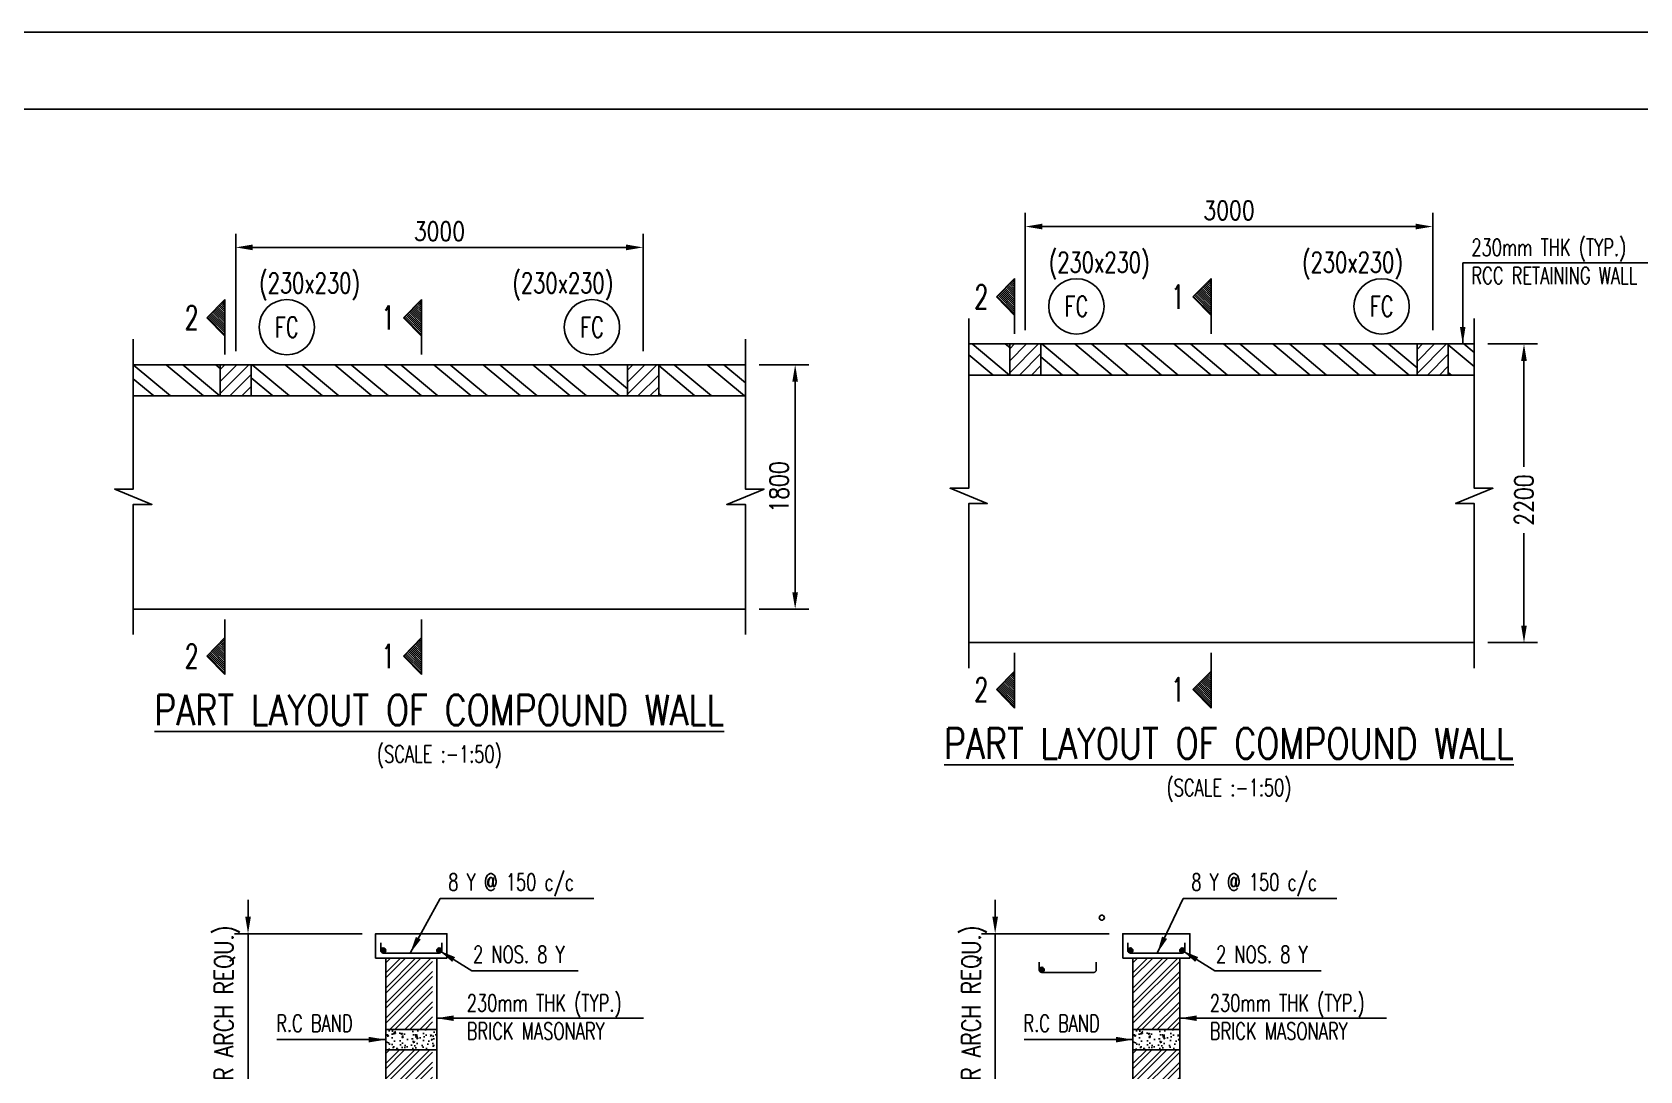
# Model space of a CAD drawing. Extents: x 345615 to 1272425, y -526289 to -156124.
# Drawn here: x 637032 to 660712, y -281575 to -266277 of the extents above; entities that cross this region are included whole.
import ezdxf
from ezdxf.enums import TextEntityAlignment as Align

# ---------------------------------------------------------------- set-up
doc = ezdxf.new("R2010")
doc.units = 0
doc.header["$LTSCALE"] = 500
doc.header["$MEASUREMENT"] = 0
doc.header["$PDMODE"] = 35
doc.header["$PDSIZE"] = -15
doc.layers.get('DEFPOINTS').update_dxf_attribs({"color": 4})
for name, color, linetype in [('S-BRECK LINE', 8, 'Continuous'), ('S-COLUMN', 1, 'Continuous'), ('S-COLUMN CIRCLE', 9, 'Continuous'), ('S-COLUMN HATCH', 8, 'Continuous'), ('S-COLUMN NO', 2, 'Continuous'), ('S-CONCRET LINE', 4, 'Continuous'), ('S-DIM-1', 5, 'Continuous'), ('S-HATCH', 253, 'Continuous'), ('S-PCC', 9, 'Continuous'), ('S-REINFORCEMENT', 6, 'Continuous'), ('S-SECTION MARK', 1, 'Continuous'), ('S-TEXT', 2, 'Continuous'), ('S-TEXT-1', 4, 'Continuous'), ('S-TITIL', 6, 'Continuous'), ('s_TITILE', 9, 'Continuous')]:
    doc.layers.add(name, color=color, linetype=linetype)
doc.styles.add('ROMANS', font='simplex.shx', dxfattribs={"width": 0.8, "height": 275, "bigfont": 'bigfont.shx'})
doc.dimstyles.new('dim100', dxfattribs={"dimtxt": 250, "dimasz": 250, "dimexe": 200, "dimexo": 200, "dimgap": 100, "dimtad": 1, "dimdec": 0, "dimzin": 0, "dimdsep": 46, "dimtxsty": 'ROMANS', "dimcen": 0, "dimclrd": 5, "dimclre": 5, "dimclrt": 4, "dimadec": 0, "dimazin": 0, "dimtfac": 1, "dimtdec": 0, "dimtix": 1, "dimtofl": 0, "dimtmove": 2, "dimatfit": 3, "dimfxl": 0, "dimtolj": 1, "dimtzin": 0, "dimlwd": -1, "dimlwe": -1, "dimarcsym": 0})
doc.dimstyles.new('dim33.33', dxfattribs={"dimtxt": 250, "dimasz": 250, "dimexe": 200, "dimexo": 200, "dimgap": 100, "dimtad": 1, "dimdec": 0, "dimlfac": 0.333331, "dimzin": 0, "dimdsep": 46, "dimtxsty": 'ROMANS', "dimcen": 0, "dimclrd": 5, "dimclre": 5, "dimclrt": 4, "dimadec": 0, "dimazin": 0, "dimtfac": 1, "dimtdec": 0, "dimtix": 1, "dimtofl": 0, "dimtmove": 2, "dimatfit": 3, "dimfxl": 0, "dimtolj": 1, "dimtzin": 0, "dimlwd": -1, "dimlwe": -1, "dimarcsym": 0})
doc.dimstyles.new('dim50', dxfattribs={"dimtxt": 250, "dimasz": 250, "dimexe": 200, "dimexo": 200, "dimgap": 100, "dimtad": 1, "dimdec": 0, "dimlfac": 0.5, "dimzin": 0, "dimdsep": 46, "dimtxsty": 'ROMANS', "dimcen": 0, "dimclrd": 5, "dimclre": 5, "dimclrt": 4, "dimadec": 0, "dimazin": 0, "dimtfac": 1, "dimtdec": 0, "dimtix": 1, "dimtofl": 0, "dimtmove": 2, "dimatfit": 3, "dimfxl": 0, "dimtolj": 1, "dimtzin": 0, "dimlwd": -1, "dimlwe": -1, "dimarcsym": 0})
pattern_1 = [(45, (-17665353.72, 1131716), (-88.38834765, 88.38834765), [])]
pattern_2 = [(45, (-17676984.45, 1131409.03), (-88.38834765, 88.38834765), [])]

# ---------------------------------------------------------------- blocks, each defined once
blk = doc.blocks.new('*D221')
at = {"layer": 'DEFPOINTS', "color": 0}
for p in [(653095, -279555), (651217, -282615), (653125, -282615)]:
    blk.add_point(p, dxfattribs=at)
at = {"layer": 'S-DIM-1', "color": 5, "lineweight": -3}
for p, q in [((651217, -279305), (651217, -279055)), ((651217, -279555), (651217, -282615)), ((651217, -282865), (651217, -283115))]:
    blk.add_line(p, q, dxfattribs=at)
at = {"layer": 'S-DIM-1', "color": 5}
for p, q in [((652895, -279555), (651017, -279555)), ((652925, -282615), (651017, -282615))]:
    blk.add_line(p, q, dxfattribs=at)
for points in [[(651175, -279305), (651258, -279305), (651217, -279555)], [(651175, -282865), (651258, -282865), (651217, -282615)]]:
    blk.add_solid(points, dxfattribs=at)
at = {"layer": 'S-DIM-1', "color": 4, "insert": (650907, -281085), "char_height": 275, "attachment_point": 5, "rotation": 90, "style": 'ROMANS'}
blk.add_mtext('\\A1;(AS PER ARCH REQU.)', dxfattribs=at)
blk = doc.blocks.new('*D225')
at = {"layer": 'DEFPOINTS', "color": 0}
for p in [(657661, -269140), (651661, -270868, -1), (657661, -270868, -1)]:
    blk.add_point(p, dxfattribs=at)
at = {"layer": 'S-TEXT-1', "color": 5}
for p, q in [((651661, -270668), (651661, -268940)), ((657661, -270668), (657661, -268940)), ((651911, -269140), (657411, -269140))]:
    blk.add_line(p, q, dxfattribs=at)
for points in [[(651911, -269098), (651911, -269182), (651661, -269140)], [(657411, -269098), (657411, -269182), (657661, -269140)]]:
    blk.add_solid(points, dxfattribs=at)
at = {"layer": 'S-TEXT-1', "color": 4, "insert": (654661, -268902), "char_height": 275, "attachment_point": 5, "style": 'ROMANS'}
blk.add_mtext('\\A1;3000', dxfattribs=at)
blk = doc.blocks.new('*D226')
at = {"layer": 'DEFPOINTS', "color": 0}
for p in [(658274, -270868, -1), (658274, -275268, -1), (659006, -275268)]:
    blk.add_point(p, dxfattribs=at)
at = {"layer": 'S-TEXT-1', "color": 5}
for p, q in [((658474, -270868), (659206, -270868)), ((659006, -271118), (659006, -272680)), ((659006, -275018), (659006, -273656)), ((658474, -275268), (659206, -275268))]:
    blk.add_line(p, q, dxfattribs=at)
for points in [[(658964, -271118), (659047, -271118), (659006, -270868)], [(658964, -275018), (659047, -275018), (659006, -275268)]]:
    blk.add_solid(points, dxfattribs=at)
at = {"layer": 'S-TEXT-1', "color": 4, "insert": (659006, -273168), "char_height": 275, "attachment_point": 5, "rotation": 90, "style": 'ROMANS'}
blk.add_mtext('\\A1;2200', dxfattribs=at)
blk = doc.blocks.new('*D260')
at = {"layer": 'DEFPOINTS', "color": 0}
for p in [(642091, -279555), (640212, -282615), (642181, -282615)]:
    blk.add_point(p, dxfattribs=at)
at = {"layer": 'S-DIM-1', "color": 5, "lineweight": -3}
for p, q in [((640212, -279305), (640212, -279055)), ((640212, -279555), (640212, -282615)), ((640212, -282865), (640212, -283115))]:
    blk.add_line(p, q, dxfattribs=at)
at = {"layer": 'S-DIM-1', "color": 5}
for p, q in [((641891, -279555), (640012, -279555)), ((641981, -282615), (640012, -282615))]:
    blk.add_line(p, q, dxfattribs=at)
for points in [[(640171, -279305), (640254, -279305), (640212, -279555)], [(640171, -282865), (640254, -282865), (640212, -282615)]]:
    blk.add_solid(points, dxfattribs=at)
at = {"layer": 'S-DIM-1', "color": 4, "insert": (639903, -281085), "char_height": 275, "attachment_point": 5, "rotation": 90, "style": 'ROMANS'}
blk.add_mtext('\\A1;(AS PER ARCH REQU.)', dxfattribs=at)
blk = doc.blocks.new('*D261')
at = {"layer": 'DEFPOINTS', "color": 0}
for p in [(646031, -269447), (640031, -271175, -1), (646031, -271175, -1)]:
    blk.add_point(p, dxfattribs=at)
at = {"layer": 'S-TEXT-1', "color": 5}
for p, q in [((640031, -270975), (640031, -269247)), ((640281, -269447), (645781, -269447)), ((646031, -270975), (646031, -269247))]:
    blk.add_line(p, q, dxfattribs=at)
for points in [[(640281, -269405), (640281, -269489), (640031, -269447)], [(645781, -269405), (645781, -269489), (646031, -269447)]]:
    blk.add_solid(points, dxfattribs=at)
at = {"layer": 'S-TEXT-1', "color": 4, "insert": (643031, -269209), "char_height": 275, "attachment_point": 5, "style": 'ROMANS'}
blk.add_mtext('\\A1;3000', dxfattribs=at)
blk = doc.blocks.new('*D262')
at = {"layer": 'DEFPOINTS', "color": 0}
for p in [(647539, -271175, -1), (647539, -274775, -1), (648271, -274775)]:
    blk.add_point(p, dxfattribs=at)
at = {"layer": 'S-TEXT-1', "color": 5}
for p, q in [((647739, -271175), (648471, -271175)), ((648271, -271425), (648271, -274525)), ((647739, -274775), (648471, -274775))]:
    blk.add_line(p, q, dxfattribs=at)
for points in [[(648229, -271425), (648312, -271425), (648271, -271175)], [(648229, -274525), (648312, -274525), (648271, -274775)]]:
    blk.add_solid(points, dxfattribs=at)
at = {"layer": 'S-TEXT-1', "color": 4, "insert": (648033, -272975), "char_height": 275, "attachment_point": 5, "rotation": 90, "style": 'ROMANS'}
blk.add_mtext('\\A1;1800', dxfattribs=at)
blk = doc.blocks.new('zw$155A')
at = {"layer": 's_TITILE', "color": 7}
blk.add_lwpolyline([(0, 0), (88000, 0), (88000, 58000), (0, 58000)], close=True, dxfattribs=at)
at = {"layer": 's_TITILE', "color": 1}
blk.add_lwpolyline([(1300, 800), (78500, 800), (78500, 57200), (1300, 57200)], close=True, dxfattribs=at)

msp = doc.modelspace()

# ---------------------------------------------------------------- hatches: boundary and pattern name
at = {"layer": 'S-COLUMN HATCH'}
h = msp.add_hatch(dxfattribs=at)
h.set_pattern_fill('ANSI31', color=256, scale=1000, angle=360, style=0)
h.set_pattern_definition(pattern_1)
h.paths.add_polyline_path([(651431.283, -271328.099), (651891.283, -271328.099), (651891.283, -270868.099), (651431.283, -270868.099)])
h = msp.add_hatch(dxfattribs=at)
h.set_pattern_fill('ANSI31', color=256, scale=1000, angle=360, style=0)
h.set_pattern_definition(pattern_1)
h.paths.add_polyline_path([(657891.283, -271328.099), (657431.283, -271328.099), (657431.283, -270868.099), (657891.283, -270868.099)])
h = msp.add_hatch(dxfattribs=at)
h.set_pattern_fill('ANSI31', color=256, scale=1000, angle=360, style=0)
h.set_pattern_definition(pattern_2)
h.paths.add_polyline_path([(639800.552, -271635.069), (640260.552, -271635.069), (640260.552, -271175.069), (639800.552, -271175.069)])
h = msp.add_hatch(dxfattribs=at)
h.set_pattern_fill('ANSI31', color=256, scale=1000, angle=360, style=0)
h.set_pattern_definition(pattern_2)
h.paths.add_polyline_path([(646260.552, -271635.069), (645800.552, -271635.069), (645800.552, -271175.069), (646260.552, -271175.069)])
at = {"layer": 'S-HATCH'}
h = msp.add_hatch(dxfattribs=at)
h.set_pattern_fill('ANSI32', color=256, scale=1250, angle=275, style=0)
h.set_pattern_definition([(320, (-15779826.8, 837363.2), (301.306692, 359.083333), []), (320, (-15779807.53, 837143.07), (301.306692, 359.083333), [])])
h.paths.add_polyline_path([(651431.283, -271328.099), (651431.283, -270868.099), (650826.52, -270868.099), (650826.52, -271328.099)])
h = msp.add_hatch(dxfattribs=at)
h.set_pattern_fill('ANSI32', color=256, scale=1250, angle=275, style=0)
h.set_pattern_definition([(320, (-15780989.8, 837363.2), (301.306692, 359.083333), []), (320, (-15780970.53, 837143.07), (301.306692, 359.083333), [])])
h.paths.add_polyline_path([(651891.283, -271328.099), (651891.283, -270868.099), (657431.283, -270868.099), (657431.283, -271328.099)])
h = msp.add_hatch(dxfattribs=at)
h.set_pattern_fill('ANSI32', color=256, scale=1250, angle=275, style=0)
h.set_pattern_definition([(320, (-15784983.74, 837363.2), (301.306692, 359.083333), []), (320, (-15784964.5, 837143.07), (301.306692, 359.083333), [])])
h.paths.add_polyline_path([(657891.283, -271328.099), (657891.283, -270868.099), (658273.724, -270868.099), (658273.724, -271328.099)])
h = msp.add_hatch(dxfattribs=at)
h.set_pattern_fill('ANSI32', color=256, scale=1250, angle=275, style=0)
h.set_pattern_definition([(320, (-15791457.5, 837056.23), (301.306692, 359.083333), []), (320, (-15791438.26, 836836.1), (301.306692, 359.083333), [])])
h.paths.add_polyline_path([(639800.552, -271635.069), (639800.552, -271175.069), (638522.558, -271175.069), (638522.558, -271635.069)])
h = msp.add_hatch(dxfattribs=at)
h.set_pattern_fill('ANSI32', color=256, scale=1250, angle=275, style=0)
h.set_pattern_definition([(320, (-15792620.5, 837056.23), (301.306692, 359.083333), []), (320, (-15792601.26, 836836.1), (301.306692, 359.083333), [])])
h.paths.add_polyline_path([(640260.552, -271635.069), (640260.552, -271175.069), (645800.552, -271175.069), (645800.552, -271635.069)])
h = msp.add_hatch(dxfattribs=at)
h.set_pattern_fill('ANSI32', color=256, scale=1250, angle=275, style=0)
h.set_pattern_definition([(320, (-15796614.47, 837056.23), (301.306692, 359.083333), []), (320, (-15796595.2, 836836.1), (301.306692, 359.083333), [])])
h.paths.add_polyline_path([(646260.552, -271635.069), (646260.552, -271175.069), (647538.546, -271175.069), (647538.546, -271635.069)])
h = msp.add_hatch(dxfattribs=at)
h.set_pattern_fill('ANSI32', color=256, scale=420, style=0)
h.set_pattern_definition([(45, (-8048956.4, 118188.44), (-111.369318, 111.369318), []), (45, (-8048882.16, 118188.44), (-111.369318, 111.369318), [])])
h.paths.add_polyline_path([(642240.882, -280965.18), (642930.882, -280965.18), (642930.882, -279915.18), (642240.882, -279915.18)])
h.paths.add_polyline_path([(642930.882, -281265.18), (642240.882, -281265.18), (642240.882, -282615.18), (642930.882, -282615.18)])
h = msp.add_hatch(dxfattribs=at)
h.set_pattern_fill('ANSI32', color=256, scale=420, style=0)
h.set_pattern_definition([(45, (-8037951.97, 118188.44), (-111.369318, 111.369318), []), (45, (-8037877.73, 118188.44), (-111.369318, 111.369318), [])])
h.paths.add_polyline_path([(653245.316, -280965.18), (653935.316, -280965.18), (653935.316, -279915.18), (653245.316, -279915.18)])
h.paths.add_polyline_path([(653935.316, -281265.18), (653245.316, -281265.18), (653245.316, -282615.18), (653935.316, -282615.18)])
at = {"layer": 'S-PCC', "linetype": 'ByBlock'}
h = msp.add_hatch(dxfattribs=at)
h.set_pattern_fill('AR-CONC,_O', color=256, scale=30)
h.set_pattern_definition([(50, (-17681160.58, 1128874.75), (215.1780548, -18.8256405), [22.5, -247.5]), (355, (-17681160.58, 1128874.75), (-41.6254, 225.65764), [18, -198]), (100.4514445, (-17681142.64, 1128873.18), (173.552654, 206.8319973), [19.1220576, -210.3426336]), (46.1842, (-17681160.58, 1128934.75), (320.1723992, -49.6557842), [33.75, -371.25]), (96.6356355, (-17681133.9, 1128930.6), (280.3985837, 292.23558), [28.6831026, -315.514128]), (351.184164, (-17681160.58, 1128934.75), (280.3985835, 292.23558), [27, -297.0000003]), (21, (-17681130.58, 1128919.75), (179.0721156, -120.7856672), [22.5, -247.5]), (326, (-17681130.58, 1128919.75), (72.9945996, 217.5450135), [18, -198]), (71.4514447, (-17681115.65, 1128909.69), (252.066713, 96.7593458), [19.122057, -210.3426336]), (37.5, (-17681160.58, 1128874.75), (3.6479566, 99.86815615), [0, -195.6, 0, -201, 0, -198.75]), (7.5, (-17681160.58, 1128874.75), (78.92086123, 118.32351356), [0, -114.6, 0, -191.1, 0, -75.75]), (327.5, (-17681227.48, 1128874.75), (160.14673085, -6.76646152), [0, -75, 0, -234, 0, -310.5]), (317.5, (-17681257.48, 1128874.75), (174.9558508, 30.0314947), [0, -97.5, 0, -155.4, 0, -220.5])])
h.paths.add_polyline_path([(642990.882, -280965.18), (642240.882, -280965.18), (642240.882, -281265.18), (642990.882, -281265.18)])
h = msp.add_hatch(dxfattribs=at)
h.set_pattern_fill('AR-CONC,_O', color=256, scale=30)
h.set_pattern_definition([(50, (-17670156.14, 1128874.75), (215.1780548, -18.8256405), [22.5, -247.5]), (355, (-17670156.14, 1128874.75), (-41.6254, 225.65764), [18, -198]), (100.4514445, (-17670138.21, 1128873.18), (173.552654, 206.8319973), [19.1220576, -210.3426336]), (46.1842, (-17670156.14, 1128934.75), (320.1723992, -49.6557842), [33.75, -371.25]), (96.6356355, (-17670129.46, 1128930.6), (280.3985837, 292.23558), [28.6831026, -315.514128]), (351.184164, (-17670156.14, 1128934.75), (280.3985835, 292.23558), [27, -297.0000003]), (21, (-17670126.14, 1128919.75), (179.0721156, -120.7856672), [22.5, -247.5]), (326, (-17670126.14, 1128919.75), (72.9945996, 217.5450135), [18, -198]), (71.4514447, (-17670111.22, 1128909.69), (252.066713, 96.7593458), [19.122057, -210.3426336]), (37.5, (-17670156.14, 1128874.75), (3.6479566, 99.86815615), [0, -195.6, 0, -201, 0, -198.75]), (7.5, (-17670156.14, 1128874.75), (78.92086123, 118.32351356), [0, -114.6, 0, -191.1, 0, -75.75]), (327.5, (-17670223.04, 1128874.75), (160.14673085, -6.76646152), [0, -75, 0, -234, 0, -310.5]), (317.5, (-17670253.04, 1128874.75), (174.9558508, 30.0314947), [0, -97.5, 0, -155.4, 0, -220.5])])
h.paths.add_polyline_path([(653935.316, -280965.18), (653245.316, -280965.18), (653245.316, -281265.18), (653935.316, -281265.18)])
at = {"layer": 'S-SECTION MARK'}
h = msp.add_hatch(dxfattribs=at)
h.set_pattern_fill('ANSI31', color=256, scale=172.406964, angle=270, style=0)
h.set_pattern_definition([(315, (649663.43, -194465.948), (15.2387667, 15.2387667), [])])
h.paths.add_polyline_path([(651235.279, -270177.106), (651502.408, -269905.241), (651502.408, -270448.971)])
h = msp.add_hatch(dxfattribs=at)
h.set_pattern_fill('ANSI31', color=256, scale=172.406964, angle=270, style=0)
h.set_pattern_definition([(315, (652558.737, -194465.948), (15.2387667, 15.2387667), [])])
h.paths.add_polyline_path([(654130.586, -270177.106), (654397.715, -269905.241), (654397.715, -270448.971)])
h = msp.add_hatch(dxfattribs=at)
h.set_pattern_fill('ANSI31', color=256, scale=172.406964, angle=270, style=0)
h.set_pattern_definition([(315, (638032.698, -194772.918), (15.2387667, 15.2387667), [])])
h.paths.add_polyline_path([(639604.547, -270484.077), (639871.676, -270212.211), (639871.676, -270755.942)])
h = msp.add_hatch(dxfattribs=at)
h.set_pattern_fill('ANSI31', color=256, scale=172.406964, angle=270, style=0)
h.set_pattern_definition([(315, (640928.006, -194772.918), (15.2387667, 15.2387667), [])])
h.paths.add_polyline_path([(642499.854, -270484.077), (642766.984, -270212.211), (642766.984, -270755.942)])
h = msp.add_hatch(dxfattribs=at)
h.set_pattern_fill('ANSI31', color=256, scale=172.406964, angle=270, style=0)
h.set_pattern_definition([(315, (638032.698, -197682.918), (15.2387667, 15.2387667), [])])
h.paths.add_polyline_path([(639604.547, -275466.062), (639871.676, -275737.927), (639871.676, -275194.196)])
h = msp.add_hatch(dxfattribs=at)
h.set_pattern_fill('ANSI31', color=256, scale=172.406964, angle=270, style=0)
h.set_pattern_definition([(315, (640928.006, -197682.918), (15.2387667, 15.2387667), [])])
h.paths.add_polyline_path([(642499.854, -275466.062), (642766.984, -275737.927), (642766.984, -275194.196)])
h = msp.add_hatch(dxfattribs=at)
h.set_pattern_fill('ANSI31', color=256, scale=172.406964, angle=270, style=0)
h.set_pattern_definition([(315, (649663.43, -198175.948), (15.2387667, 15.2387667), [])])
h.paths.add_polyline_path([(651235.279, -275959.091), (651502.408, -276230.956), (651502.408, -275687.226)])
h = msp.add_hatch(dxfattribs=at)
h.set_pattern_fill('ANSI31', color=256, scale=172.406964, angle=270, style=0)
h.set_pattern_definition([(315, (652558.737, -198175.948), (15.2387667, 15.2387667), [])])
h.paths.add_polyline_path([(654130.586, -275959.091), (654397.715, -276230.956), (654397.715, -275687.226)])

# ---------------------------------------------------------------- linework, layer by layer
at = {"layer": 'S-BRECK LINE', "elevation": 20.933}
for points in [[(650826.52, -275643.099), (650826.52, -273219.332), (651101.268, -273219.332), (650551.772, -272993.7), (650826.52, -272993.7), (650826.52, -270493.099)], [(658273.724, -275643.099), (658273.724, -273219.332), (657998.976, -273219.332), (658548.472, -272993.7), (658273.724, -272993.7), (658273.724, -270493.099)]]:
    msp.add_lwpolyline(points, dxfattribs=at)
at = {"layer": 'S-BRECK LINE'}
for points in [[(638522.558, -275150.069), (638522.558, -273232.139), (638797.306, -273232.139), (638247.81, -273006.507), (638522.558, -273006.507), (638522.558, -270800.069)], [(647538.546, -275150.069), (647538.546, -273232.139), (647263.798, -273232.139), (647813.293, -273006.507), (647538.546, -273006.507), (647538.546, -270800.069)]]:
    msp.add_lwpolyline(points, dxfattribs=at)
at = {"layer": 'S-COLUMN', "color": 4}
msp.add_line((642240.882, -282576.177, -8.324), (642240.882, -279915.18, -8.324), dxfattribs=at)
at = {"layer": 'S-COLUMN', "elevation": 20.933}
for points in [[(651431.283, -271328.099), (651891.283, -271328.099), (651891.283, -270868.099), (651431.283, -270868.099)], [(657891.283, -271328.099), (657431.283, -271328.099), (657431.283, -270868.099), (657891.283, -270868.099)]]:
    msp.add_lwpolyline(points, close=True, dxfattribs=at)
at = {"layer": 'S-COLUMN'}
for points in [[(639800.552, -271635.069), (640260.552, -271635.069), (640260.552, -271175.069), (639800.552, -271175.069)], [(646260.552, -271635.069), (645800.552, -271635.069), (645800.552, -271175.069), (646260.552, -271175.069)]]:
    msp.add_lwpolyline(points, close=True, dxfattribs=at)
at = {"layer": 'S-COLUMN', "color": 4, "elevation": -8.324}
for points in [[(642240.882, -282615.18), (642240.882, -279915.18)], [(642990.882, -279915.18), (642990.882, -282615.18)], [(653245.316, -282615.18), (653245.316, -279915.18)], [(653935.316, -279915.18), (653935.316, -282615.18)]]:
    msp.add_lwpolyline(points, dxfattribs=at)
at = {"layer": 'S-COLUMN CIRCLE'}
for centre in [(652413.809, -270315.624, 20.933), (656908.758, -270315.624, 20.933), (640783.077, -270622.594), (645278.026, -270622.594)]:
    msp.add_circle(centre, 407.525, dxfattribs=at)
at = {"layer": 'S-CONCRET LINE'}
for p, q in [((647538.546, -274775.069), (638522.558, -274775.069)), ((658273.724, -275268.099, 20.933), (650826.52, -275268.099, 20.933))]:
    msp.add_line(p, q, dxfattribs=at)
for points, elevation in [([(651431.283, -271328.099), (651431.283, -270868.099), (650826.52, -270868.099), (650826.52, -271328.099)], 20.933), ([(651891.283, -271328.099), (651891.283, -270868.099), (657431.283, -270868.099), (657431.283, -271328.099)], 20.933), ([(657891.283, -271328.099), (657891.283, -270868.099), (658273.724, -270868.099), (658273.724, -271328.099)], 20.933), ([(642090.882, -279915.18), (642090.882, -279555.18), (643140.882, -279555.18), (643140.882, -279915.18)], -8.324), ([(653095.316, -279915.18), (653095.316, -279555.18), (654085.316, -279555.18), (654085.316, -279915.18)], -8.324)]:
    msp.add_lwpolyline(points, close=True, dxfattribs=dict(at, elevation=elevation))
for points in [[(639800.552, -271635.069), (639800.552, -271175.069), (638522.558, -271175.069), (638522.558, -271635.069)], [(640260.552, -271635.069), (640260.552, -271175.069), (645800.552, -271175.069), (645800.552, -271635.069)], [(646260.552, -271635.069), (646260.552, -271175.069), (647538.546, -271175.069), (647538.546, -271635.069)]]:
    msp.add_lwpolyline(points, close=True, dxfattribs=at)
at = {"layer": 'S-PCC', "elevation": -8.324}
for points in [[(642990.882, -280965.18), (642240.882, -280965.18), (642240.882, -281265.18), (642990.882, -281265.18)], [(653935.316, -280965.18), (653245.316, -280965.18), (653245.316, -281265.18), (653935.316, -281265.18)]]:
    msp.add_lwpolyline(points, close=True, dxfattribs=at)
at = {"layer": 'S-REINFORCEMENT', "color": 5, "elevation": -8.324}
for points in [[(643065.882, -279690.18), (643065.882, -279802.68, -0.414213562), (643028.382, -279840.18), (642203.382, -279840.18, -0.414213562), (642165.882, -279802.68), (642165.882, -279690.18)], [(654010.316, -279690.18), (654010.316, -279802.68, -0.414213562), (653972.816, -279840.18), (653207.816, -279840.18, -0.414213562), (653170.316, -279802.68), (653170.316, -279690.18)], [(652705.295, -279974.65), (652705.295, -280087.15, -0.414213562), (652667.795, -280124.65), (651902.795, -280124.65, -0.414213562), (651865.295, -280087.15), (651865.295, -279974.65)]]:
    msp.add_lwpolyline(points, format="xyb", dxfattribs=at)
at = {"layer": 'S-REINFORCEMENT', "color": 5, "const_width": 37.5, "elevation": -8.324}
for points in [[(642184.632, -279802.68, 1), (642222.132, -279802.68, 1)], [(643047.132, -279802.68, -1), (643009.632, -279802.68, -1)], [(653189.066, -279802.68, 1), (653226.566, -279802.68, 1)], [(653991.566, -279802.68, -1), (653954.066, -279802.68, -1)], [(651884.045, -280087.15, 1), (651921.545, -280087.15, 1)]]:
    msp.add_lwpolyline(points, format="xyb", close=True, dxfattribs=at)
at = {"layer": 'S-REINFORCEMENT', "color": 5}
for centre in [(652788.295, -279318.65, -8.324), (642203.382, -279802.68, -8.324), (643028.382, -279802.68, -8.324), (653207.816, -279802.68, -8.324), (653972.816, -279802.68, -8.324), (651902.795, -280087.15, -8.324)]:
    msp.add_circle(centre, 37.5, dxfattribs=at)
at = {"layer": 'S-SECTION MARK'}
for p, q in [((651235.279, -270177.106, 20.933), (651502.408, -269905.241, 20.933)), ((651502.408, -270718.099, 20.933), (651502.408, -269905.241, 20.933)), ((654130.586, -270177.106, 20.933), (654397.715, -269905.241, 20.933)), ((654397.715, -270718.099, 20.933), (654397.715, -269905.241, 20.933)), ((651502.408, -270448.971, 20.933), (651235.279, -270177.106, 20.933)), ((654397.715, -270448.971, 20.933), (654130.586, -270177.106, 20.933)), ((639604.547, -270484.077), (639871.676, -270212.211)), ((639871.676, -271025.069), (639871.676, -270212.211)), ((642499.854, -270484.077), (642766.984, -270212.211)), ((642766.984, -271025.069), (642766.984, -270212.211)), ((639871.676, -270755.942), (639604.547, -270484.077)), ((642766.984, -270755.942), (642499.854, -270484.077)), ((639871.676, -274925.069), (639871.676, -275737.927)), ((642766.984, -274925.069), (642766.984, -275737.927)), ((639871.676, -275194.196), (639604.547, -275466.062)), ((642766.984, -275194.196), (642499.854, -275466.062)), ((639604.547, -275466.062), (639871.676, -275737.927)), ((642499.854, -275466.062), (642766.984, -275737.927)), ((651502.408, -275418.099, 20.933), (651502.408, -276230.956, 20.933)), ((654397.715, -275418.099, 20.933), (654397.715, -276230.956, 20.933)), ((651502.408, -275687.226, 20.933), (651235.279, -275959.091, 20.933)), ((654397.715, -275687.226, 20.933), (654130.586, -275959.091, 20.933)), ((651235.279, -275959.091, 20.933), (651502.408, -276230.956, 20.933)), ((654130.586, -275959.091, 20.933), (654397.715, -276230.956, 20.933))]:
    msp.add_line(p, q, dxfattribs=at)

# ---------------------------------------------------------------- block references
at = {"xscale": 1.420454545454545, "yscale": 1.420454545454545, "zscale": 1.420454545454545}
msp.add_blockref('zw$155A', (611343.115, -348663.35), dxfattribs=at)

# ---------------------------------------------------------------- texts
at = {"layer": 'S-COLUMN NO', "style": 'ROMANS', "width": 0.7}
for p in [(652006.283, -269665.624, 20.933), (655736.283, -269665.624, 20.933), (640375.552, -269972.594), (644105.552, -269972.594)]:
    msp.add_text('(230x230)', height=300, dxfattribs=at).set_placement(p, align=Align.MIDDLE_LEFT)
for p in [(652413.809, -270315.624, 20.933), (656908.758, -270315.624, 20.933), (640783.077, -270622.594), (645278.026, -270622.594)]:
    msp.add_text('FC', height=300, dxfattribs=at).set_placement(p, align=Align.MIDDLE)
at = {"layer": 'S-SECTION MARK', "style": 'ROMANS', "width": 0.7}
for s, p in [('2', (651012.496, -270175.744, 20.933)), ('1', (653907.803, -270175.744, 20.933)), ('2', (639381.764, -270482.715)), ('1', (642277.072, -270482.715)), ('2', (639381.764, -275467.423)), ('1', (642277.072, -275467.423)), ('2', (651012.496, -275960.453, 20.933)), ('1', (653907.803, -275960.453, 20.933))]:
    msp.add_text(s, height=350, dxfattribs=at).set_placement(p, align=Align.MIDDLE)
at = {"layer": 'S-TEXT', "style": 'ROMANS', "width": 0.7}
for p in [(643030.552, -276909.687), (654661.283, -277402.716, 20.933)]:
    msp.add_text('(SCALE :-1:50)', height=250, dxfattribs=at).set_placement(p, align=Align.MIDDLE_CENTER)
at = {"layer": 'S-TEXT-1', "style": 'ROMANS', "width": 0.7}
for s, p in [('230mm THK (TYP.)', (658231.771, -269447.072, 32.026)), ('RCC RETAINING WALL', (658231.771, -269861.358, 32.026)), ('8 Y @ 150 c/c', (643161.382, -278794.426, -8.324)), ('8 Y @ 150 c/c', (654105.816, -278794.426, -8.324)), ('2 NOS. 8 Y', (643526.216, -279860.309, -8.324)), ('2 NOS. 8 Y', (654470.65, -279860.309, -8.324)), ('230mm THK (TYP.)', (643434.216, -280574.678, -8.324)), ('230mm THK (TYP.)', (654378.65, -280574.678, -8.324)), ('R.C BAND', (640628.655, -280875.18, -8.324)), ('R.C BAND', (651633.089, -280875.18, -8.324)), ('BRICK MASONARY', (643434.216, -280988.964, -8.324)), ('BRICK MASONARY', (654378.65, -280988.964, -8.324))]:
    msp.add_text(s, height=250, dxfattribs=at).set_placement(p, align=Align.MIDDLE_LEFT)
at = {"layer": 'S-TITIL', "style": 'ROMANS', "width": 0.8}
for p in [(643030.552, -276259.687), (654661.283, -276752.716, 20.933)]:
    msp.add_text('%%UPART LAYOUT OF COMPOUND WALL', height=450, dxfattribs=at).set_placement(p, align=Align.MIDDLE_CENTER)

# ---------------------------------------------------------------- dimensions: what is measured, and where the dimension line sits
at = {"layer": 'S-DIM-1'}
for base, p1, p2, picture, middle in [((640212.382, -282615.18, -8.324), (642090.882, -279555.18, -8.324), (642180.882, -282615.18, -8.324), '*D260', (639902.858, -281085.18, -8.324)), ((651216.816, -282615.18, -8.324), (653095.316, -279555.18, -8.324), (653125.316, -282615.18, -8.324), '*D221', (650907.292, -281085.18, -8.324))]:
    dim = msp.add_linear_dim(base=base, p1=p1, p2=p2, angle=90, text='(AS PER ARCH REQU.)', dimstyle='dim33.33', override={"dimtofl": 1, "dimtmove": 0, "dimlwd": 65533}, dxfattribs=at)
    dim.commit()
    dim.dimension.update_dxf_attribs({"geometry": picture, "text_midpoint": middle})
at = {"layer": 'S-TEXT-1', "color": 5}
for base, p1, p2, picture, middle in [((657661.283, -269139.942, 22.186), (651661.283, -270868.099, 20.933), (657661.283, -270868.099, 20.933), '*D225', (654661.283, -268902.442, 22.186)), ((646030.552, -269446.913, 1.253), (640030.552, -271175.069), (646030.552, -271175.069), '*D261', (643030.552, -269209.413, 1.253))]:
    dim = msp.add_linear_dim(base=base, p1=p1, p2=p2, dimstyle='dim50', dxfattribs=at)
    dim.commit()
    dim.dimension.update_dxf_attribs({"geometry": picture, "text_midpoint": middle})
dim = msp.add_linear_dim(base=(659005.763, -275268.099, 22.186), p1=(658273.724, -270868.099, 20.933), p2=(658273.724, -275268.099, 20.933), angle=270, dimstyle='dim50', override={"dimtxsty": 'ROMANS'}, dxfattribs=at)
dim.commit()
dim.dimension.update_dxf_attribs({"geometry": '*D226', "text_midpoint": (659005.763, -273168.099, 22.186), "dimtype": 160})
dim = msp.add_linear_dim(base=(648270.585, -274775.069, 1.253), p1=(647538.546, -271175.069), p2=(647538.546, -274775.069), angle=270, dimstyle='dim50', dxfattribs=at)
dim.commit()
dim.dimension.update_dxf_attribs({"geometry": '*D262', "text_midpoint": (648033.085, -272975.069, 1.253)})

# ---------------------------------------------------------------- leaders
at = {"layer": 'S-DIM-1'}
for points, dimstyle in [([(658103.735, -270868.099, 32.026), (658103.735, -269672.072, 32.026), (660834.633, -269672.072, 32.026)], 'dim100'), ([(642600.382, -279840.18, -8.324), (643041.382, -279034.426, -8.324), (645306.952, -279034.426, -8.324)], 'dim33.33'), ([(653604.816, -279840.18, -8.324), (653985.816, -279034.426, -8.324), (656251.386, -279034.426, -8.324)], 'dim33.33'), ([(643028.382, -279802.68, -8.324), (643507.452, -280100.309, -8.324), (645074.822, -280100.309, -8.324)], 'dim33.33'), ([(653972.816, -279802.68, -8.324), (654451.886, -280100.309, -8.324), (656019.256, -280100.309, -8.324)], 'dim33.33'), ([(642990.882, -280799.678, -8.324), (646037.079, -280799.678, -8.324)], 'dim100'), ([(653935.316, -280799.678, -8.324), (656981.513, -280799.678, -8.324)], 'dim100'), ([(642240.882, -281115.18, -8.324), (640638.382, -281115.18, -8.324)], 'dim33.33'), ([(653245.316, -281115.18, -8.324), (651642.816, -281115.18, -8.324)], 'dim33.33')]:
    msp.add_leader(points, dimstyle=dimstyle, dxfattribs=at)

doc.saveas('drawing.dxf')
